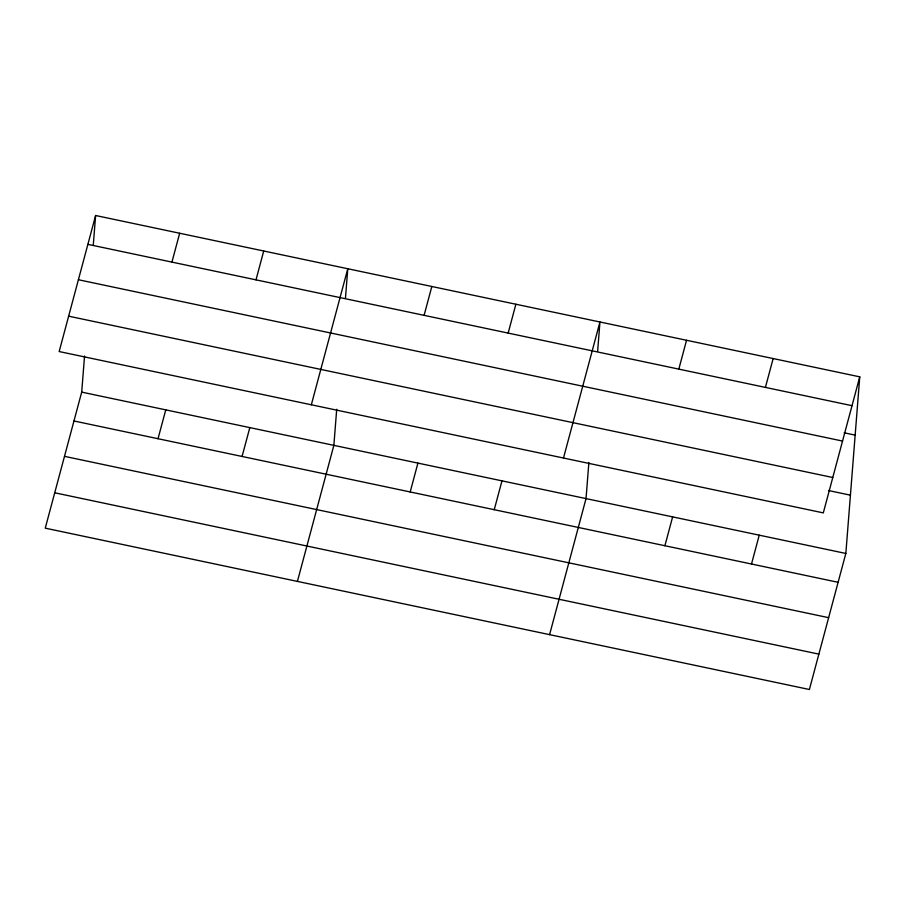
<?xml version="1.0" encoding="UTF-8"?>
<svg xmlns="http://www.w3.org/2000/svg" width="905" height="905" viewBox="0 0 905 905"><rect width="100%" height="100%" fill="white"/><g stroke="black" fill="none" stroke-linecap="round" stroke-linejoin="round"><path stroke-width="1.36" d="M859.75 376.842L823.301 512.886L59.164 351.547L95.613 215.503L859.75 376.842L845.836 553.453L809.387 689.497L45.25 528.158L81.699 392.114L84.55 356.038M93.317 244.644L95.613 215.503M336.705 409.275L333.866 445.362L297.417 581.395M345.484 297.892L347.78 268.751L311.331 404.784M588.872 462.523L586.033 498.598L549.584 634.643M597.651 351.129L599.947 321.988L563.487 458.032M171.939 262.099L179.665 233.252M158.024 438.71L165.762 409.863M255.991 279.849L263.728 251.002M242.076 456.459L249.814 427.613M424.106 315.347L431.832 286.489M410.191 491.958L417.918 463.1M508.158 333.085L515.884 304.238M494.243 509.696L501.981 480.849M678.818 369.116L686.544 340.269M664.904 545.726L672.63 516.879M765.415 387.408L773.153 358.561M751.501 564.019L759.238 535.172M87.887 244.361L852.024 405.689M844.161 432.805L855.157 435.124M78.407 279.736L842.544 441.063M68.644 316.173L832.781 477.512M828.437 490.521L850.429 495.171M81.699 392.114L845.836 553.453M73.972 420.972L838.109 582.3M64.493 456.346L828.629 617.674M54.73 492.784L818.867 654.123"/></g></svg>
